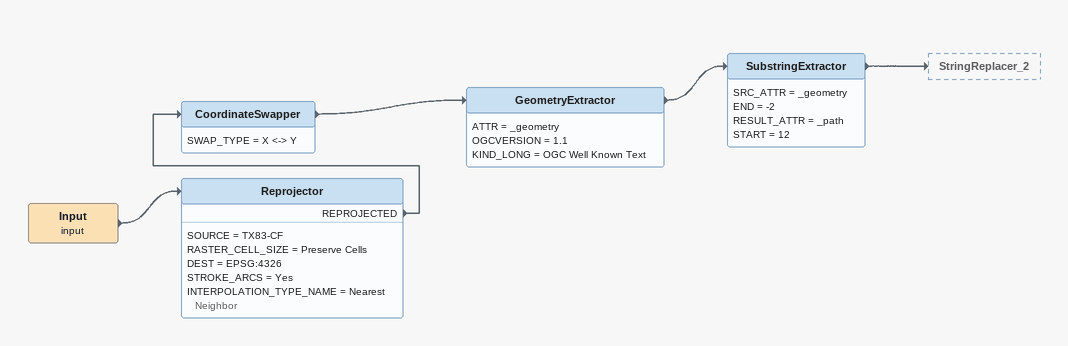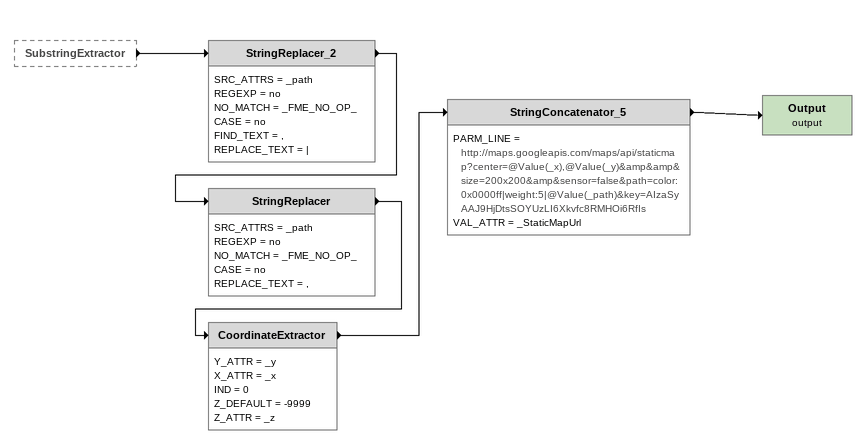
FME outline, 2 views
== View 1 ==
Input (input)
    -> Reprojector
Reprojector
    SOURCE = TX83-CF
    RASTER_CELL_SIZE = Preserve Cells
    DEST = EPSG:4326
    STROKE_ARCS = Yes
    INTERPOLATION_TYPE_NAME = Nearest Neighbor
    REPROJECTED -> CoordinateSwapper
CoordinateSwapper
    SWAP_TYPE = X <-> Y
    -> GeometryExtractor
GeometryExtractor
    ATTR = _geometry
    OGCVERSION = 1.1
    KIND_LONG = OGC Well Known Text
    -> SubstringExtractor
SubstringExtractor
    SRC_ATTR = _geometry
    END = -2
    RESULT_ATTR = _path
    START = 12
    -> StringReplacer_2

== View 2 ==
SubstringExtractor [outside]
    -> StringReplacer_2
StringReplacer_2
    SRC_ATTRS = _path
    REGEXP = no
    NO_MATCH = _FME_NO_OP_
    CASE = no
    FIND_TEXT = ,
    REPLACE_TEXT = |
    -> StringReplacer
StringReplacer
    SRC_ATTRS = _path
    REGEXP = no
    NO_MATCH = _FME_NO_OP_
    CASE = no
    REPLACE_TEXT = ,
    -> CoordinateExtractor
CoordinateExtractor
    Y_ATTR = _y
    X_ATTR = _x
    IND = 0
    Z_DEFAULT = -9999
    Z_ATTR = _z
    -> StringConcatenator_5
StringConcatenator_5
    PARM_LINE = http://maps.googleapis.com/maps/api/staticmap?center=@Value(_x),@Value(_y)&amp&amp&size=200x200&amp&sensor=false&path=color:0x0000ff|weight:5|@Value(_path)&key=AIzaSyAAJ9HjDtsSOYUzLI6Xkvfc8RMHOi6RfIs
    VAL_ATTR = _StaticMapUrl
    -> Output (output)
Output (output)
